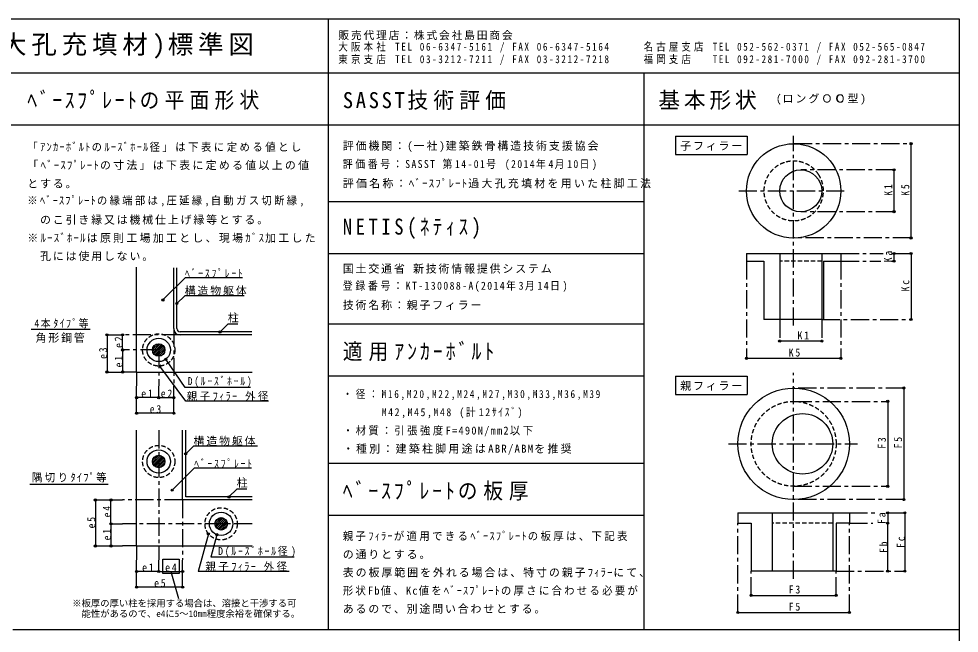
# Model space of a CAD drawing. Units: millimetres, scale not verified. Extents: x -19500 to 19500, y -13714 to 13350.
# Drawn here: x -6333 to 19500, y -3539 to 13350 of the extents above; entities that cross this region are included whole.
import ezdxf
from ezdxf.enums import TextEntityAlignment as Align

# ---------------------------------------------------------------- set-up
doc = ezdxf.new("R2010")
doc.units = ezdxf.units.MM
doc.header["$LTSCALE"] = 100
doc.header["$PDMODE"] = 32
doc.header["$PDSIZE"] = 60
doc.linetypes.add('CHAIN1', pattern=[8, 5, -1, 1, -1])
doc.linetypes.add('DASHED1', pattern=[1.8, 1.2, -0.6])
doc.layers.add('F-0_F-0', color=4, linetype='Continuous')
doc.styles.add('ＭＳ ゴシック', font='')
doc.styles.get('ＭＳ ゴシック').set_extended_font_data('MS Gothic')

msp = doc.modelspace()

# ---------------------------------------------------------------- linework, layer by layer
at = {"layer": 'F-0_F-0'}
for p, q in [((-19500, 13350), (19500, 13350)), ((2166.7, 13350), (2166.7, -3437.6)), ((19500, 13350), (19500, -13350)), ((19500, 11859.1), (-19500, 11859.1)), ((10833.3, 11859.1), (10833.3, -3437.6)), ((19500, 10430.5), (-19500, 10430.5)), ((11702.6, 10123), (13673.7, 10123)), ((11702.6, 10123), (11702.6, 9623)), ((13673.7, 10123), (13673.7, 9623)), ((18179, 7325.1), (18179, 9917.9)), ((11702.6, 9623), (13673.7, 9623)), ((17707.5, 9196.7), (17707.5, 8046.4)), ((10833.3, 8314.3), (2166.7, 8314.3)), ((10833.3, 6885.8), (2166.7, 6885.8)), ((17707.5, 6898.4), (17707.5, 6686.3)), ((18179, 6898.4), (18179, 5083.5)), ((-1767.7, 6229.6), (-2375, 5622.2)), ((-190.9, 6229.6), (-1767.7, 6229.6)), ((-1776.2, 5737.2), (-1990.9, 5522.5)), ((-138.7, 5737.2), (-1776.2, 5737.2)), ((-589.6, 4956.6), (-804.3, 4741.9)), ((-316.4, 4956.6), (-589.6, 4956.6)), ((10833.3, 4952.3), (2166.7, 4952.3)), ((-5994.4, 4820.1), (-4370.8, 4820.1)), ((-3908.8, 4661.3), (-3908.8, 3639.9)), ((-3908.8, 4661.3), (-3480.3, 4661.3)), ((-3480.3, 4247), (-3480.3, 4661.3)), ((-2661.1, 4254.9), (-2497.7, 4418.3)), ((-2656.9, 4208.5), (-2451.4, 4414.1)), ((-2643.7, 4171.3), (-2414.2, 4400.8)), ((-2643.6, 4322.9), (-2565.7, 4400.7)), ((15725.1, 4490.3), (14570.1, 4490.3)), ((-3480.3, 4247), (-3480.3, 3639.9)), ((-2624.1, 4140.4), (-2383.2, 4381.2)), ((-2599.1, 4114.9), (-2357.7, 4356.2)), ((-2568.7, 4094.8), (-2337.6, 4325.8)), ((-2532.1, 4080.9), (-2323.7, 4289.2)), ((-2486.8, 4075.6), (-2318.5, 4243.9)), ((-2422.6, 4089.4), (-2332.2, 4179.7)), ((-1767.4, 3212.3), (-2295.4, 3991.1)), ((13656.1, 4018.9), (16249, 4018.9)), ((-3908.8, 3639.9), (-3480.3, 3639.9)), ((-1743.6, 2839), (-2459.1, 3805.2)), ((10833.3, 3523.8), (2166.7, 3523.8)), ((11702.6, 3526.6), (13673.7, 3526.6)), ((11702.6, 3526.6), (11702.6, 3026.6)), ((13673.7, 3526.6), (13673.7, 3026.6)), ((-3097, 2507.5), (-3097, 3250.4)), ((-2489.9, 2936.1), (-2489.9, 3250.4)), ((-2075.6, 2507.5), (-2075.6, 3250.4)), ((31.2, 3212.3), (-1767.4, 3212.3)), ((17980.9, 3198.5), (17980.9, 134.3)), ((-2489.9, 2936.1), (-3097, 2936.1)), ((-2489.9, 2936.1), (-2075.6, 2936.1)), ((11702.6, 3026.6), (13673.7, 3026.6)), ((530.4, 2839), (-1743.6, 2839)), ((17536.8, 2833.2), (17536.8, 499.6)), ((-2075.6, 2507.5), (-3097, 2507.5)), ((-1533.4, 1606.4), (-1748.1, 1391.7)), ((221, 1606.4), (-1533.4, 1606.4)), ((-2660.7, 1166.8), (-2475.1, 1352.4)), ((-2656.6, 1221.4), (-2529.7, 1348.3)), ((-2651.8, 1125.2), (-2433.5, 1343.5)), ((-2635.4, 1091), (-2399.3, 1327.1)), ((-2613.3, 1062.6), (-2370.9, 1305)), ((-2585.9, 1039.5), (-2347.9, 1277.6)), ((-2552.8, 1022.1), (-2330.4, 1244.5)), ((-2512.8, 1011.7), (-2320, 1204.4)), ((-2461.4, 1012.5), (-2320.8, 1153.1)), ((10833.3, 1121.7), (2166.7, 1121.7)), ((-1513.6, 998.8), (-2121, 391.4)), ((61.8, 998.8), (-1513.6, 998.8)), ((-6028.5, 562), (-3878.9, 562)), ((-4229.4, 124.4), (-4229.4, -1139.9)), ((-4229.4, 124.4), (-3486.5, 124.4)), ((-3800.8, -532.7), (-3800.8, 124.4)), ((17536.8, -230.9), (17536.8, -513.8)), ((18008.2, -230.9), (18008.2, -1833.8)), ((-945.8, -552.9), (-755.4, -362.5)), ((-944, -500.5), (-807.8, -364.3)), ((-935.9, -593.5), (-714.9, -372.4)), ((-918.8, -626.9), (-681.4, -389.5)), ((-896.1, -654.7), (-653.7, -412.2)), ((-868, -677.1), (-631.2, -440.3)), ((-834.2, -693.8), (-614.5, -474.1)), ((-793.2, -703.2), (-605.1, -515.2)), ((10833.3, -306.8), (2166.7, -306.8)), ((17536.8, -1833.8), (17536.8, -513.8)), ((-3800.8, -532.7), (-3800.8, -1139.9)), ((-3800.8, -532.7), (-3486.5, -532.7)), ((-739.8, -700.4), (-608, -568.6)), ((-1126.3, -806.7), (-1404.6, -1845.1)), ((-893.6, -831.7), (-1059.6, -1451.2)), ((-4229.4, -1139.9), (-3486.5, -1139.9)), ((-2489.9, -1843.6), (-2489.9, -1529.4)), ((-1832.7, -2272.2), (-1832.7, -1529.4)), ((1233.6, -1451.2), (-1059.6, -1451.2)), ((-2489.9, -1843.6), (-3097, -1843.6)), ((-2489.9, -1843.6), (-1832.7, -1843.6)), ((-2161.3, -1843.6), (-1949.8, -2586.8)), ((1097.9, -1845.1), (-1404.6, -1845.1)), ((13785.7, -2499.6), (16119.3, -2499.6)), ((13420.4, -2971.1), (16484.7, -2971.1)), ((-6500, -3437.6), (19500, -3437.6))]:
    msp.add_line(p, q, dxfattribs=at)
at = {"layer": 'F-0_F-0', "linetype": 'CHAIN1'}
for p, q in [((14952.5, 4914.7), (14952.5, 10130.2)), ((14958.4, 9917.9), (18179, 9917.9)), ((17707.5, 9196.7), (15147.6, 9196.7)), ((13444.1, 8619.2), (16395.5, 8619.2)), ((17707.5, 8046.4), (15147.6, 8046.4)), ((18179, 7325.1), (14958.4, 7325.1)), ((16249, 6898.4), (17410.1, 6898.4)), ((17643.7, 6898.4), (18179, 6898.4)), ((13656.1, 6686.3), (13656.1, 4018.9)), ((16249, 6686.3), (16249, 4018.9)), ((16249, 6686.3), (17345.4, 6686.3)), ((17643.7, 6686.3), (17707.5, 6686.3)), ((14570.1, 5083.5), (14570.1, 4490.3)), ((15725.1, 5083.5), (15725.1, 4490.3)), ((15725.1, 5083.5), (18179, 5083.5)), ((-1904.2, 4661.3), (-3480.3, 4661.3)), ((-2075.6, 4832.7), (-2075.6, 3256.6)), ((-2489.9, 4247), (-3480.3, 4247)), ((-2489.9, 4247), (-2489.9, 3256.6)), ((-3097, 3639.9), (-3480.3, 3639.9)), ((-3097, 3639.9), (-3097, 3256.6)), ((14952.5, -2045.6), (14952.5, 3618.7)), ((17980.9, 3198.5), (14925.3, 3198.5)), ((14952.5, 2833.2), (17536.8, 2833.2)), ((-2489.9, 2038.7), (-2489.9, -1523.1)), ((13161.1, 1666.4), (16710.9, 1666.4)), ((14952.5, 499.6), (17536.8, 499.6)), ((-1832.7, 124.4), (-3480.3, 124.4)), ((-1832.7, 124.4), (-1832.7, -1523.1)), ((17980.9, 134.3), (14925.3, 134.3)), ((16484.7, -230.9), (17219.9, -230.9)), ((17490.7, -230.9), (18008.2, -230.9)), ((13420.4, -2971.1), (13420.4, -513.8)), ((16484.7, -2971.1), (16484.7, -513.8)), ((16484.7, -513.8), (17126.4, -513.8)), ((81.5, -532.7), (-3480.3, -532.7)), ((-3097, -1139.9), (-3480.3, -1139.9)), ((-3097, -1139.9), (-3097, -1523.1)), ((13785.7, -2499.6), (13785.7, -1833.8)), ((16119.3, -2499.6), (16119.3, -1833.8)), ((16119.3, -1833.8), (18008.2, -1833.8))]:
    msp.add_line(p, q, dxfattribs=at)
at = {"layer": 'F-0_F-0', "color": 3}
for p, q in [((13656.1, 6898.4), (16249, 6898.4)), ((13656.1, 6898.4), (13656.1, 6686.3)), ((14570.1, 6898.5), (14570.1, 5083.5)), ((15725.1, 6898.4), (15725.1, 5083.5)), ((16249, 6898.4), (16249, 6686.3)), ((-3097, 3639.9), (-3097, 6522.5)), ((-2075.6, 4832.7), (-2075.6, 6508.3)), ((-1989.9, 4832.7), (-1989.9, 6508.3)), ((13656.1, 6686.3), (14133.4, 6686.3)), ((14133.4, 6686.3), (14133.4, 5083.5)), ((15771.6, 6686.3), (16249, 6686.3)), ((15771.6, 6686.3), (15771.6, 5083.5)), ((15725.1, 5083.5), (14133.4, 5083.5)), ((67.3, 4747), (-1904.2, 4747)), ((67.3, 4661.3), (-1904.2, 4661.3)), ((-3097, 3639.9), (81.5, 3639.9)), ((-3097, -1139.9), (-3097, 2038.7)), ((-1832.7, 124.4), (-1832.7, 2038.7)), ((81.5, 124.4), (-1832.7, 124.4)), ((13420.4, -230.9), (13420.4, -513.8)), ((14363.2, -230.9), (14363.2, -1833.8)), ((16025, -230.9), (16025, -1833.8)), ((13420.4, -513.8), (13785.7, -513.8)), ((13785.7, -513.8), (13785.7, -1833.8)), ((-3097, -1139.9), (81.5, -1139.9)), ((16119.3, -1833.8), (13785.7, -1833.8))]:
    msp.add_line(p, q, dxfattribs=at)
at = {"layer": 'F-0_F-0', "linetype": 'DASHED1'}
for p, q in [((15725.1, 6686.3), (14570.1, 6686.3)), ((16025, -513.8), (14363.2, -513.8))]:
    msp.add_line(p, q, dxfattribs=at)
at = {"layer": 'F-0_F-0', "color": 3}
for points in [[(81.5, 210.1), (-1747, 210.1), (-1747, 2038.7)], [(13420.4, -230.9), (16484.7, -230.9), (16484.7, -513.8), (16119.3, -513.8), (16119.3, -1833.8)]]:
    msp.add_lwpolyline(points, dxfattribs=at)
at = {"layer": 'F-0_F-0'}
for points in [[(-73.5, 419.8), (-346.7, 419.8), (-561.5, 205)], [(-1832.7, -2272.2), (-3097, -2272.2), (-3097, -1529.4)]]:
    msp.add_lwpolyline(points, dxfattribs=at)
msp.add_lwpolyline([(-2377.1, -1501.1), (-1927.4, -1501.1), (-1927.4, -1898.8), (-2377.1, -1898.8)], close=True, dxfattribs=at)
at = {"layer": 'F-0_F-0', "color": 3}
for centre, radius in [((14952.5, 8619.2), 1296.4), ((15147.6, 8619.2), 577.5), ((-2489.9, 4247), 321.4), ((14952.5, 1666.4), 1532.1), ((15194.1, 1666.4), 830.9), ((-2489.9, 1181.6), 321.4), ((-775.6, -532.7), 321.4)]:
    msp.add_circle(centre, radius, dxfattribs=at)
at = {"layer": 'F-0_F-0', "linetype": 'DASHED1'}
for centre, radius in [((-2489.9, 4247), 442.9), ((14952.5, 1666.4), 1166.8), ((-2489.9, 1181.6), 442.9), ((-775.6, -532.7), 442.9)]:
    msp.add_circle(centre, radius, dxfattribs=at)
at = {"layer": 'F-0_F-0'}
for centre in [(-2489.9, 4247), (-2489.9, 1181.6), (-775.6, -532.7)]:
    msp.add_circle(centre, 171.4, dxfattribs=at)
at = {"layer": 'F-0_F-0', "linetype": 'DASHED1'}
msp.add_arc((14952.5, 8619.2), 819.1, 32.96109, 32.96103, dxfattribs=at)
at = {"layer": 'F-0_F-0', "color": 3}
for radius in [171.4, 85.7]:
    msp.add_arc((-1904.2, 4832.7), radius, 180, 270, dxfattribs=at)
at = {"layer": 'F-0_F-0'}
for p in [(18179, 9917.9), (17707.5, 9196.7), (17707.5, 8046.4), (18179, 7325.1), (17707.5, 6898.4), (18179, 6898.4), (17707.5, 6686.3), (-2375, 5622.2), (-1990.9, 5522.5), (18179, 5083.5), (-3908.8, 4661.3), (-3480.3, 4661.3), (-804.3, 4741.9), (14570.1, 4490.3), (15725.1, 4490.3), (-3480.3, 4247), (-2295.4, 3991.1), (13656.1, 4018.9), (16249, 4018.9), (-3908.8, 3639.9), (-3480.3, 3639.9), (-2459.1, 3805.2), (17980.9, 3198.5), (-3097, 2936.1), (-2489.9, 2936.1), (-2075.6, 2936.1), (17536.8, 2833.2), (-3097, 2507.5), (-2075.6, 2507.5), (-1748.1, 1391.7), (17536.8, 499.6), (-2121, 391.4), (-4229.4, 124.4), (-3800.8, 124.4), (-561.5, 205), (17980.9, 134.3), (17536.8, -230.9), (18008.2, -230.9), (-3800.8, -532.7), (17536.8, -513.8), (-1126.3, -806.7), (-893.6, -831.7), (-4229.4, -1139.9), (-3800.8, -1139.9), (17536.8, -1833.8), (18008.2, -1833.8), (-3097, -1843.6), (-2489.9, -1843.6), (-1832.7, -1843.6), (-3097, -2272.2), (-1832.7, -2272.2), (13785.7, -2499.6), (16119.3, -2499.6), (13420.4, -2971.1), (16484.7, -2971.1)]:
    msp.add_point(p, dxfattribs=at)

# ---------------------------------------------------------------- texts
at = {"layer": 'F-0_F-0', "color": 7, "style": 'ＭＳ ゴシック'}
for p in [(-589.6, 4956.6), (-346.7, 419.8)]:
    msp.add_text('柱', height=219.9, dxfattribs=at).set_placement(p, align=Align.BOTTOM_LEFT)
at = {"layer": 'F-0_F-0', "style": 'ＭＳ ゴシック'}
for s, p in [('※板厚の厚い柱を採用する場合は、溶接と干渉する可', (-4866.3, -2862.8)), ('\u3000能性があるので、e4に5～10mm程度余裕を確保する。', (-4866.3, -3149.6))]:
    msp.add_text(s, height=183.3, dxfattribs=at).set_placement(p, align=Align.BOTTOM_LEFT)
at = {"layer": 'F-0_F-0', "color": 2, "insert": (-16816.7, 12254.6), "char_height": 513.2, "attachment_point": 7, "style": 'ＭＳ ゴシック'}
msp.add_mtext('\\T1.19;親子フィラー(ﾍﾞｰｽﾌﾟﾚｰﾄ過大孔充填材)標準図', dxfattribs=at)
at = {"layer": 'F-0_F-0', "color": 7, "attachment_point": 7, "style": 'ＭＳ ゴシック'}
for s, insert, char_height in [('\\T1.17;販売代理店：株式会社島田商会', (2445.5, 12764.1), 216.6), ('\\T1.35;\\W0.85;大阪本社\\~TEL\\~06-6347-5161\\~/\\~FAX\\~06-6347-5164', (2445.5, 12421.3), 216.6), ('\\T1.34;\\W0.85;名古屋支店\\~TEL\\~052-562-0371\\~/\\~FAX\\~052-565-0847', (10833.3, 12421.3), 216.6), ('\\T1.35;\\W0.85;東京支店\\~TEL\\~03-3212-7211\\~/\\~FAX\\~03-3212-7218', (2445.5, 12078.4), 216.6), ('\\T1.34;\\W0.85;福岡支店\u3000\\~TEL\\~092-281-7000\\~/\\~FAX\\~092-281-3700', (10833.3, 12078.4), 216.6), ('\\T1.19;(ロングＯＣ型)', (14467.6, 10988.8), 219.9), ('\\T1.19;(ロングＯＯ型)', (14467.6, 10988.8), 219.9), ('\\T1.24;\\W0.95;「ｱﾝｶｰﾎﾞﾙﾄのﾙｰｽﾞﾎｰﾙ径」は下表に定める値とし', (-6100, 9689.4), 219.9), ('\\T1.18;評価機関：(一社)建築鉄骨構造技術支援協会', (2566.7, 9689.4), 219.9), ('\\T1.17;子フィラー', (11838.2, 9723), 219.9), ('\\T1.21;「ﾍﾞｰｽﾌﾟﾚｰﾄの寸法」は下表に定める値以上の値', (-6100, 9189.4), 219.9), ('\\T1.27;\\W0.9;評価番号：SASST\\~第14-01号\\~(2014年4月10日)', (2566.7, 9189.4), 219.9), ('\\T1.17;とする。', (-6100, 8689.4), 219.9), ('\\T1.21;評価名称：ﾍﾞｰｽﾌﾟﾚｰﾄ過大孔充填材を用いた柱脚工法', (2566.7, 8689.4), 219.9), ('\\T1.22;\\W0.95;※ﾍﾞｰｽﾌﾟﾚｰﾄの縁端部は,圧延縁,自動ガス切断縁,', (-6100, 8189.4), 219.9), ('\\T1.17;\u3000のこ引き縁又は機械仕上げ縁等とする。', (-6100, 7689.4), 219.9), ('\\T1.21;※ﾙｰｽﾞﾎｰﾙは原則工場加工とし、現場ｶﾞｽ加工した', (-6100, 7189.4), 219.9), ('\\T1.17;\u3000孔には使用しない。', (-6100, 6689.4), 219.9), ('\\T1.39;\\W0.85;ﾍﾞｰｽﾌﾟﾚｰﾄ', (-1767.7, 6229.6), 219.9), ('\\T1.17;国土交通省\\~新技術情報提供システム', (2566.7, 6344.5), 219.9), ('\\T1.17;構造物躯体', (-1776.2, 5737.2), 219.9), ('\\T1.28;\\W0.9;登録番号：KT-130088-A(2014年3月14日)', (2566.7, 5844.5), 219.9), ('\\T1.17;技術名称：親子フィラー', (2566.7, 5344.5), 219.9), ('\\T1.29;\\W0.9;4本ﾀｲﾌﾟ等', (-5906, 4842.2), 219.9), ('\\T1.17;角形鋼管', (-5872.3, 4444.2), 219.9), ('\\T1.36;\\W0.9;K1', (15057.6, 4534.8), 219.9), ('\\T1.36;\\W0.9;K5', (14816, 4063.1), 219.9), ('\\T1.39;\\W0.85;D(ﾙｰｽﾞﾎｰﾙ)', (-1689.9, 3222.5), 219.9), ('\\T1.17;親フィラー', (11838.2, 3126.6), 219.9), ('\\T1.36;\\W0.9;e1', (-2970.2, 2936.1), 219.9), ('\\T1.36;\\W0.9;e2', (-2434.5, 2936.1), 219.9), ('\\T1.25;\\W0.95;親子ﾌｨﾗｰ\\~外径', (-1720.5, 2839), 219.9), ('\\T1.36;\\W0.85;・径：M16,M20,M22,M24,M27,M30,M33,M36,M39', (2566.7, 2868.1), 219.9), ('\\T1.36;\\W0.9;e3', (-2738.1, 2507.5), 219.9), ('\\T1.32;\\W0.9;\u3000\u3000\u3000M42,M45,M48\\~(計12ｻｲｽﾞ)', (2566.7, 2368.1), 219.9), ('\\T1.24;\\W0.95;・材質：引張強度F=490N/mm2以下', (2566.7, 1868.1), 219.9), ('\\T1.17;構造物躯体', (-1533.4, 1606.4), 219.9), ('\\T1.21;・種別：建築柱脚用途はABR/ABMを推奨', (2566.7, 1368.1), 219.9), ('\\T1.39;\\W0.85;ﾍﾞｰｽﾌﾟﾚｰﾄ', (-1513.6, 998.8), 219.9), ('\\T1.24;\\W0.95;隅切りﾀｲﾌﾟ等', (-5973.3, 606.2), 219.9), ('\\T1.23;\\W0.95;親子ﾌｨﾗｰが適用できるﾍﾞｰｽﾌﾟﾚｰﾄの板厚は、下記表', (2566.7, -1005.4), 219.9), ('\\T1.35;\\W0.9;D(ﾙｰｽﾞﾎｰﾙ径)', (-857.6, -1451.2), 219.9), ('\\T1.17;の通りとする。', (2566.7, -1505.4), 219.9), ('\\T1.36;\\W0.9;e1', (-2945.2, -1846), 219.9), ('\\T1.36;\\W0.9;e4', (-2313.1, -1846), 219.9), ('\\T1.25;\\W0.95;親子ﾌｨﾗｰ\\~外径', (-1208.5, -1845.1), 219.9), ('\\T1.18;表の板厚範囲を外れる場合は、特寸の親子ﾌｨﾗｰにて、', (2566.7, -2005.4), 219.9), ('\\T1.36;\\W0.9;e5', (-2616.7, -2274.6), 219.9), ('\\T1.22;\\W0.95;形状Fb値、Kc値をﾍﾞｰｽﾌﾟﾚｰﾄの厚さに合わせる必要が', (2566.7, -2505.4), 219.9), ('\\T1.36;\\W0.9;F3', (14816, -2451.1), 219.9), ('\\T1.17;あるので、別途問い合わせとする。', (2566.7, -3005.4), 219.9), ('\\T1.36;\\W0.9;F5', (14816, -2922.6), 219.9)]:
    msp.add_mtext(s, dxfattribs=dict(at, insert=insert, char_height=char_height))
at = {"layer": 'F-0_F-0', "color": 3, "char_height": 439.9, "attachment_point": 7, "style": 'ＭＳ ゴシック'}
for s, insert in [('\\T1.27;\\W0.9;ﾍﾞｰｽﾌﾟﾚｰﾄの平面形状', (-6100, 10844.8)), ('\\T1.25;\\W0.95;SASST技術評価', (2566.7, 10844.8)), ('\\T1.17;基本形状', (11233.3, 10844.8)), ('\\T1.17;基本形状', (11233.3, 10844.8)), ('\\T1.39;\\W0.85;NETIS(ﾈﾃｨｽ)', (2566.7, 7300.1)), ('\\T1.31;\\W0.9;適用ｱﾝｶｰﾎﾞﾙﾄ', (2566.7, 3938)), ('\\T1.3;\\W0.9;ﾍﾞｰｽﾌﾟﾚｰﾄの板厚', (2566.7, 107.4))]:
    msp.add_mtext(s, dxfattribs=dict(at, insert=insert))
at = {"layer": 'F-0_F-0', "color": 7, "char_height": 219.9, "attachment_point": 7, "rotation": 90, "style": 'ＭＳ ゴシック'}
for s, insert in [('\\T1.36;\\W0.9;K1', (17659.5, 8484.9)), ('\\T1.36;\\W0.9;K5', (18131, 8484.9)), ('\\T1.36;\\W0.9;Ka', (17659.3, 6654.4)), ('\\T1.36;\\W0.9;Kc', (18130.7, 5854.4)), ('\\T1.36;\\W0.9;e2', (-3477.9, 4302.4)), ('\\T1.36;\\W0.9;e3', (-3906.5, 3998.8)), ('\\T1.36;\\W0.9;e1', (-3477.9, 3766.7)), ('\\T1.36;\\W0.9;F3', (17488.2, 1529.8)), ('\\T1.36;\\W0.9;F5', (17933, 1540.4)), ('\\T1.36;\\W0.9;e4', (-3800.8, -355.9)), ('\\T1.36;\\W0.9;Fa', (17480.2, -536.8)), ('\\T1.36;\\W0.9;e5', (-4229.4, -659.5)), ('\\T1.36;\\W0.9;e1', (-3800.8, -988.1)), ('\\T1.36;\\W0.9;Fb', (17536.8, -1336.3)), ('\\T1.36;\\W0.9;Fc', (18008.2, -1194.8))]:
    msp.add_mtext(s, dxfattribs=dict(at, insert=insert))

doc.saveas('drawing.dxf')
